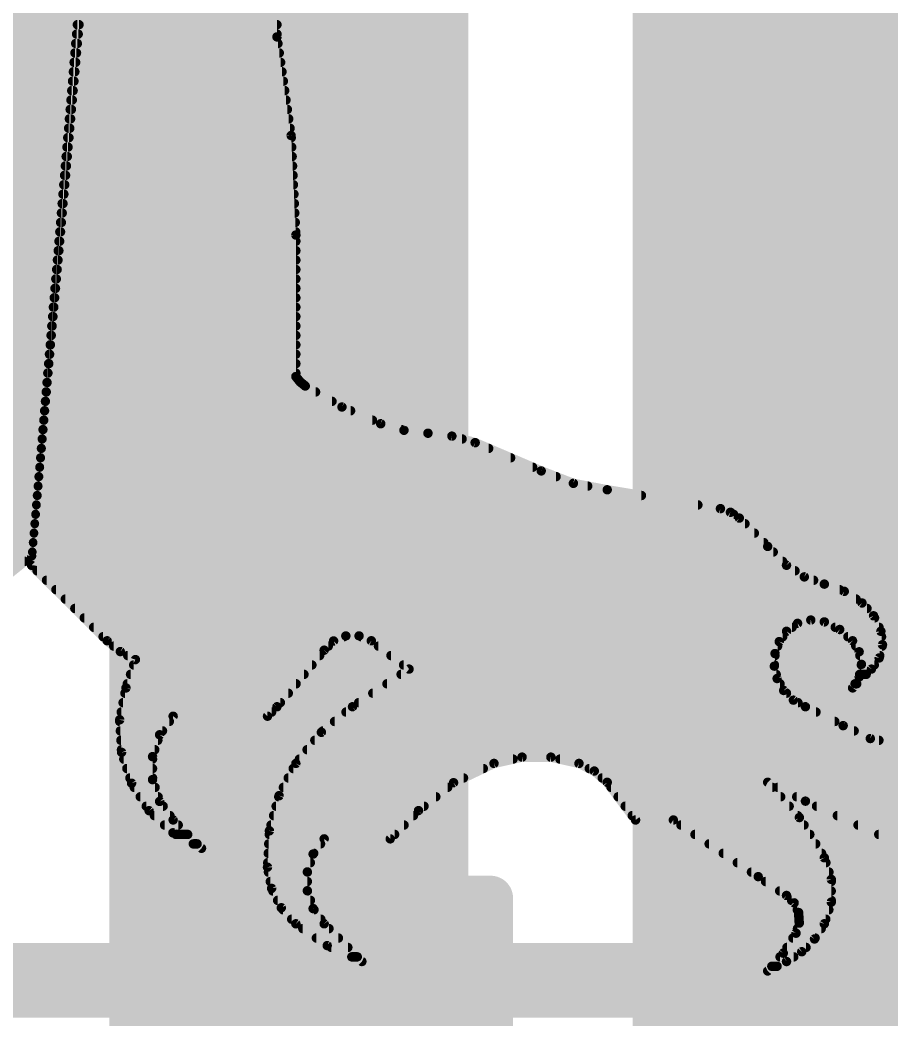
# Model space of a CAD drawing. Extents: x -0.6 to 18.1, y -1.8 to 18.1.
# Drawn here: x 10.211 to 11.691, y 5.014 to 6.712 of the extents above; entities that cross this region are included whole.
import ezdxf

# ---------------------------------------------------------------- set-up
doc = ezdxf.new("R2010")
doc.units = 0
for name, color, linetype in [('1', 12, 'CONTINUOUS'), ('22', 253, 'CONTINUOUS'), ('25', 253, 'CONTINUOUS'), ('28', 253, 'CONTINUOUS')]:
    doc.layers.add(name, color=color, linetype=linetype)

msp = doc.modelspace()

# ---------------------------------------------------------------- linework, layer by layer
at = {"layer": '1', "const_width": 0.6096}
for points in [[(10.668, 3.368), (10.668, 7.874)], [(11.557, 7.239), (11.557, 4.318)]]:
    msp.add_lwpolyline(points, dxfattribs=at)
at = {"layer": '22', "const_width": 0.016}
for points in [[(10.231, 5.8014), (10.4715, 8.4948)], [(10.4074, 7.8695), (10.231, 5.7854)], [(10.6479, 6.6832), (10.6479, 7.1321)], [(8.5306, 6.72), (10.313, 6.72)], [(10.3101, 6.72), (10.6479, 6.72)], [(8.5344, 6.704), (10.3116, 6.704)], [(10.3088, 6.704), (10.6479, 6.704)], [(8.5426, 6.688), (10.3102, 6.688)], [(10.3074, 6.688), (10.6479, 6.688)], [(10.672, 6.5157), (10.6479, 6.6832)], [(8.553, 6.672), (10.3087, 6.672)], [(10.306, 6.672), (10.6495, 6.672)], [(8.5734, 6.656), (10.3073, 6.656)], [(10.3047, 6.656), (10.6518, 6.656)], [(8.6091, 6.64), (10.3059, 6.64)], [(10.3033, 6.64), (10.6541, 6.64)], [(8.6513, 6.624), (10.3045, 6.624)], [(10.302, 6.624), (10.6564, 6.624)], [(8.7333, 6.608), (10.303, 6.608)], [(10.3006, 6.608), (10.6587, 6.608)], [(8.7667, 6.592), (10.3016, 6.592)], [(10.2993, 6.592), (10.661, 6.592)], [(8.7587, 6.576), (10.3002, 6.576)], [(10.2979, 6.576), (10.6633, 6.576)], [(8.7507, 6.56), (10.2987, 6.56)], [(10.2966, 6.56), (10.6656, 6.56)], [(8.7347, 6.528), (10.2959, 6.528)], [(8.7427, 6.544), (10.2973, 6.544)], [(10.2939, 6.528), (10.6702, 6.528)], [(10.2952, 6.544), (10.6679, 6.544)], [(8.7267, 6.512), (10.2945, 6.512)], [(10.2925, 6.512), (10.6721, 6.512)], [(10.68, 6.3466), (10.672, 6.5157)], [(8.7187, 6.496), (10.293, 6.496)], [(10.2911, 6.496), (10.6729, 6.496)], [(8.7107, 6.48), (10.2916, 6.48)], [(10.2898, 6.48), (10.6737, 6.48)], [(8.7027, 6.464), (10.2902, 6.464)], [(10.2884, 6.464), (10.6744, 6.464)], [(8.6947, 6.448), (10.2887, 6.448)], [(10.2871, 6.448), (10.6752, 6.448)], [(8.6867, 6.432), (10.2873, 6.432)], [(10.2857, 6.432), (10.6759, 6.432)], [(8.6787, 6.416), (10.2859, 6.416)], [(10.2844, 6.416), (10.6767, 6.416)], [(8.7185, 6.4), (10.2844, 6.4)], [(10.283, 6.4), (10.6775, 6.4)], [(8.7826, 6.384), (10.283, 6.384)], [(10.2817, 6.384), (10.6782, 6.384)], [(8.8467, 6.368), (10.2816, 6.368)], [(10.2803, 6.368), (10.679, 6.368)], [(8.8683, 6.352), (10.2802, 6.352)], [(10.279, 6.352), (10.6797, 6.352)], [(10.68, 6.1061), (10.68, 6.3466)], [(8.8683, 6.336), (10.2787, 6.336)], [(10.2776, 6.336), (10.68, 6.336)], [(8.8683, 6.32), (10.2773, 6.32)], [(10.2763, 6.32), (10.68, 6.32)], [(8.8683, 6.304), (10.2759, 6.304)], [(10.2749, 6.304), (10.68, 6.304)], [(8.8683, 6.288), (10.2744, 6.288)], [(10.2735, 6.288), (10.68, 6.288)], [(8.8683, 6.272), (10.273, 6.272)], [(10.2722, 6.272), (10.68, 6.272)], [(9.4606, 6.256), (10.2716, 6.256)], [(9.4615, 6.24), (10.2702, 6.24)], [(10.2695, 6.24), (10.68, 6.24)], [(10.2708, 6.256), (10.68, 6.256)], [(9.4615, 6.224), (10.2687, 6.224)], [(10.2681, 6.224), (10.68, 6.224)], [(9.4615, 6.208), (10.2673, 6.208)], [(10.2668, 6.208), (10.68, 6.208)], [(9.4615, 6.192), (10.2659, 6.192)], [(10.2654, 6.192), (10.68, 6.192)], [(9.4615, 6.176), (10.2644, 6.176)], [(10.2641, 6.176), (10.68, 6.176)], [(9.4622, 6.16), (10.263, 6.16)], [(10.2627, 6.16), (10.68, 6.16)], [(9.4634, 6.144), (10.2616, 6.144)], [(10.2614, 6.144), (10.68, 6.144)], [(9.4666, 6.128), (10.2602, 6.128)], [(10.26, 6.128), (10.68, 6.128)], [(9.4719, 6.112), (10.2587, 6.112)], [(10.2586, 6.112), (10.68, 6.112)], [(10.6871, 6.0972), (10.68, 6.1061)], [(9.4795, 6.096), (10.2573, 6.096)], [(10.2573, 6.096), (10.6886, 6.096)], [(10.696, 6.09), (10.6871, 6.0972)], [(10.7583, 6.0543), (10.696, 6.09)], [(9.4897, 6.08), (10.2559, 6.08)], [(10.2559, 6.08), (10.7135, 6.08)], [(9.5036, 6.064), (10.2544, 6.064)], [(10.2546, 6.064), (10.7414, 6.064)], [(10.8242, 6.0259), (10.7583, 6.0543)], [(9.5196, 6.048), (10.253, 6.048)], [(10.2532, 6.048), (10.773, 6.048)], [(9.5138, 6.032), (10.2516, 6.032)], [(10.2519, 6.032), (10.8101, 6.032)], [(10.8637, 6.0148), (10.8242, 6.0259)], [(9.4946, 6.016), (10.2502, 6.016)], [(10.2505, 6.016), (10.8594, 6.016)], [(10.9044, 6.0098), (10.8637, 6.0148)], [(10.9451, 6.0048), (10.9044, 6.0098)], [(10.9846, 5.9938), (10.9451, 6.0048)], [(9.4753, 6), (10.2487, 6)], [(10.2492, 6), (10.9624, 6)], [(11.0968, 5.9458), (10.9846, 5.9938)], [(9.4369, 5.968), (10.2459, 5.968)], [(9.4561, 5.984), (10.2473, 5.984)], [(10.2465, 5.968), (11.0449, 5.968)], [(10.2478, 5.984), (11.0075, 5.984)], [(9.4588, 5.952), (10.2444, 5.952)], [(10.2451, 5.952), (11.0823, 5.952)], [(9.5068, 5.936), (10.243, 5.936)], [(10.2438, 5.936), (11.1221, 5.936)], [(11.1514, 5.9246), (11.0968, 5.9458)], [(9.516, 5.92), (10.2416, 5.92)], [(10.2424, 5.92), (11.1758, 5.92)], [(11.209, 5.9137), (11.1514, 5.9246)], [(9.5, 5.904), (10.2402, 5.904)], [(10.241, 5.904), (11.2671, 5.904)], [(11.4014, 5.8816), (11.209, 5.9137)], [(9.484, 5.888), (10.2387, 5.888)], [(10.2397, 5.888), (11.363, 5.888)], [(9.5545, 5.872), (10.2373, 5.872)], [(10.2383, 5.872), (11.4236, 5.872)], [(11.4183, 5.8754), (11.4014, 5.8816)], [(11.4334, 5.8656), (11.4183, 5.8754)], [(9.6249, 5.856), (10.2359, 5.856)], [(10.237, 5.856), (11.443, 5.856)], [(11.4816, 5.8174), (11.4334, 5.8656)], [(9.6157, 5.84), (10.2344, 5.84)], [(10.2356, 5.84), (11.459, 5.84)], [(9.5784, 5.824), (10.233, 5.824)], [(10.2343, 5.824), (11.475, 5.824)], [(11.5136, 5.7854), (11.4816, 5.8174)], [(9.5411, 5.808), (10.2316, 5.808)], [(10.1509, 5.7373), (10.231, 5.8014)], [(10.2329, 5.808), (11.491, 5.808)], [(9.5728, 5.792), (10.2193, 5.792)], [(10.231, 5.7854), (10.3594, 5.6571)], [(10.2316, 5.792), (11.507, 5.792)], [(11.5439, 5.7657), (11.5136, 5.7854)], [(10.2404, 5.776), (11.528, 5.776)], [(11.5778, 5.7534), (11.5439, 5.7657)], [(10.2564, 5.76), (11.5596, 5.76)], [(11.6117, 5.741), (11.5778, 5.7534)], [(10.2724, 5.744), (11.6036, 5.744)], [(11.6419, 5.7213), (11.6117, 5.741)], [(10.2884, 5.728), (11.6317, 5.728)], [(11.6614, 5.6996), (11.6419, 5.7213)], [(10.3045, 5.712), (11.6503, 5.712)], [(11.6739, 5.6732), (11.6614, 5.6996)], [(10.3205, 5.696), (11.6631, 5.696)], [(10.3365, 5.68), (11.523, 5.68)], [(11.5136, 5.6732), (11.5324, 5.6867)], [(11.5324, 5.6867), (11.5549, 5.6923)], [(11.5549, 5.6923), (11.5778, 5.6892)], [(11.5778, 5.6892), (11.6039, 5.6763)], [(11.5964, 5.68), (11.6707, 5.68)], [(10.3525, 5.664), (10.7617, 5.664)], [(10.7441, 5.6568), (10.7649, 5.6653)], [(10.7649, 5.6653), (10.7874, 5.6654)], [(10.7874, 5.6654), (10.8082, 5.6571)], [(10.7909, 5.664), (11.5071, 5.664)], [(11.5012, 5.6557), (11.5136, 5.6732)], [(11.6039, 5.6763), (11.6258, 5.6571)], [(11.6179, 5.664), (11.675, 5.664)], [(11.6766, 5.6503), (11.6739, 5.6732)], [(10.3594, 5.6571), (10.3818, 5.6387)], [(10.3705, 5.648), (10.7351, 5.648)], [(10.7281, 5.6411), (10.7441, 5.6568)], [(10.8082, 5.6571), (10.8723, 5.609)], [(10.8203, 5.648), (11.4985, 5.648)], [(11.4941, 5.6354), (11.5012, 5.6557)], [(11.6258, 5.6571), (11.637, 5.6385)], [(11.6313, 5.648), (11.676, 5.648)], [(11.671, 5.628), (11.6766, 5.6503)], [(10.3818, 5.6387), (10.4074, 5.6251)], [(10.3944, 5.632), (10.7205, 5.632)], [(10.6479, 5.545), (10.7281, 5.6411)], [(10.8416, 5.632), (11.4939, 5.632)], [(11.4929, 5.6139), (11.4941, 5.6354)], [(11.637, 5.6385), (11.6409, 5.617)], [(11.6382, 5.632), (11.672, 5.632)], [(10.4074, 5.6251), (10.3914, 5.577)], [(10.4044, 5.616), (10.7072, 5.616)], [(10.863, 5.616), (11.493, 5.616)], [(11.4976, 5.593), (11.4929, 5.6139)], [(11.6409, 5.617), (11.637, 5.5957)], [(11.6407, 5.616), (11.6627, 5.616)], [(11.6579, 5.609), (11.671, 5.628)], [(10.3991, 5.6), (10.6938, 5.6)], [(10.8723, 5.609), (10.7762, 5.545)], [(10.8588, 5.6), (11.496, 5.6)], [(11.6258, 5.577), (11.6579, 5.609)], [(11.637, 5.5957), (11.6258, 5.577)], [(11.6378, 5.6), (11.6489, 5.6)], [(10.3937, 5.584), (10.6804, 5.584)], [(10.8348, 5.584), (11.5026, 5.584)], [(11.5088, 5.5726), (11.4976, 5.593)], [(11.63, 5.584), (11.6328, 5.584)], [(10.3914, 5.577), (10.3807, 5.5228)], [(10.3896, 5.568), (10.6671, 5.568)], [(10.8107, 5.568), (11.5135, 5.568)], [(11.5253, 5.5562), (11.5088, 5.5726)], [(10.3865, 5.552), (10.6537, 5.552)], [(10.6318, 5.5289), (10.6479, 5.545)], [(10.7762, 5.545), (10.7233, 5.5016)], [(10.7867, 5.552), (11.533, 5.552)], [(11.5457, 5.545), (11.5253, 5.5562)], [(11.6098, 5.5129), (11.5457, 5.545)], [(10.3833, 5.536), (10.6389, 5.536)], [(10.4485, 5.4974), (10.4715, 5.5289)], [(10.4715, 5.5289), (10.6318, 5.5289)], [(10.7652, 5.536), (11.5637, 5.536)], [(10.3807, 5.5228), (10.3839, 5.4676)], [(10.3808, 5.52), (10.465, 5.52)], [(10.7457, 5.52), (11.5956, 5.52)], [(11.6559, 5.491), (11.6098, 5.5129)], [(10.3818, 5.504), (10.4534, 5.504)], [(10.4365, 5.4603), (10.4485, 5.4974)], [(10.7233, 5.5016), (10.68, 5.4487)], [(10.7262, 5.504), (11.6285, 5.504)], [(10.3827, 5.488), (10.4455, 5.488)], [(10.7122, 5.488), (11.6706, 5.488)], [(11.706, 5.4808), (11.6559, 5.491)], [(10.3837, 5.472), (10.4403, 5.472)], [(10.3839, 5.4676), (10.4009, 5.415)], [(10.4365, 5.4212), (10.4365, 5.4603)], [(10.6991, 5.472), (11.7492, 5.472)], [(11.0166, 5.4487), (11.0643, 5.4594)], [(11.0643, 5.4594), (11.1133, 5.4594)], [(11.1133, 5.4594), (11.161, 5.4487)], [(10.3877, 5.456), (10.4365, 5.456)], [(10.68, 5.4487), (10.6514, 5.3938)], [(10.686, 5.456), (11.049, 5.456)], [(10.9479, 5.4159), (11.0166, 5.4487)], [(11.1286, 5.456), (11.8011, 5.456)], [(11.161, 5.4487), (11.1871, 5.4357)], [(10.3929, 5.44), (10.4365, 5.44)], [(10.6755, 5.44), (10.9984, 5.44)], [(11.1785, 5.44), (11.8349, 5.44)], [(11.1871, 5.4357), (11.209, 5.4166)], [(10.398, 5.424), (10.4365, 5.424)], [(10.4009, 5.415), (10.4306, 5.3684)], [(10.4054, 5.408), (10.4408, 5.408)], [(10.4485, 5.3841), (10.4365, 5.4212)], [(10.6588, 5.408), (10.9379, 5.408)], [(10.6671, 5.424), (10.9648, 5.424)], [(10.8884, 5.3686), (10.9479, 5.4159)], [(11.2005, 5.424), (11.8612, 5.424)], [(11.209, 5.4166), (11.2571, 5.3526)], [(11.2155, 5.408), (11.4893, 5.408)], [(11.5354, 5.3568), (11.4816, 5.4166)], [(11.4816, 5.4166), (11.5457, 5.3846)], [(11.4988, 5.408), (11.8812, 5.408)], [(10.4156, 5.392), (10.446, 5.392)], [(10.6514, 5.3938), (10.6351, 5.3342)], [(10.6509, 5.392), (10.9178, 5.392)], [(11.2275, 5.392), (11.5037, 5.392)], [(11.5309, 5.392), (11.8957, 5.392)], [(10.4258, 5.376), (10.4545, 5.376)], [(10.4715, 5.3526), (10.4485, 5.3841)], [(10.6465, 5.376), (10.8977, 5.376)], [(11.2395, 5.376), (11.5181, 5.376)], [(11.5457, 5.3846), (11.7221, 5.3045)], [(11.5646, 5.376), (11.9085, 5.376)], [(10.4306, 5.3684), (10.4711, 5.3308)], [(10.4397, 5.36), (10.4661, 5.36)], [(10.6422, 5.36), (10.8798, 5.36)], [(10.8403, 5.3205), (10.8884, 5.3686)], [(11.2515, 5.36), (11.5325, 5.36)], [(11.5778, 5.2884), (11.5354, 5.3568)], [(11.5999, 5.36), (11.7974, 5.36)], [(10.4569, 5.344), (10.4801, 5.344)], [(10.5197, 5.3045), (10.4715, 5.3526)], [(10.6378, 5.344), (10.8638, 5.344)], [(11.2571, 5.3526), (11.3213, 5.3526)], [(11.3213, 5.3526), (11.4655, 5.2563)], [(11.3342, 5.344), (11.5433, 5.344)], [(11.6351, 5.344), (11.7776, 5.344)], [(10.4711, 5.3308), (10.5197, 5.3045)], [(10.4762, 5.328), (10.4962, 5.328)], [(10.6351, 5.3342), (10.6318, 5.2724)], [(10.6348, 5.328), (10.8478, 5.328)], [(11.3581, 5.328), (11.5532, 5.328)], [(11.6703, 5.328), (11.7616, 5.328)], [(10.5058, 5.312), (10.5122, 5.312)], [(10.6339, 5.312), (10.7219, 5.312)], [(10.7093, 5.2947), (10.7281, 5.3205)], [(10.7281, 5.3205), (10.8403, 5.3205)], [(11.3821, 5.312), (11.5632, 5.312)], [(10.6331, 5.296), (10.7103, 5.296)], [(10.6995, 5.2643), (10.7093, 5.2947)], [(11.4061, 5.296), (11.5731, 5.296)], [(10.6318, 5.2724), (10.6388, 5.2363)], [(10.6322, 5.28), (10.7046, 5.28)], [(11.43, 5.28), (11.5805, 5.28)], [(11.5896, 5.2516), (11.5778, 5.2884)], [(10.6334, 5.264), (10.6995, 5.264)], [(10.6995, 5.2324), (10.6995, 5.2643)], [(11.454, 5.264), (11.5857, 5.264)], [(11.4655, 5.2563), (11.5136, 5.2243)], [(10.6365, 5.248), (10.6995, 5.248)], [(11.478, 5.248), (11.5896, 5.248)], [(11.5896, 5.213), (11.5896, 5.2516)], [(10.6388, 5.2363), (10.6553, 5.2034)], [(10.6409, 5.232), (10.6996, 5.232)], [(10.7093, 5.202), (10.6995, 5.2324)], [(11.502, 5.232), (11.5896, 5.232)], [(11.5136, 5.2243), (11.5265, 5.2117)], [(10.649, 5.216), (10.7048, 5.216)], [(11.5222, 5.216), (11.5896, 5.216)], [(11.5265, 5.2117), (11.5341, 5.1954)], [(11.5778, 5.1762), (11.5896, 5.213)], [(10.6553, 5.2034), (10.68, 5.1762)], [(10.6584, 5.2), (10.7108, 5.2)], [(10.7281, 5.1762), (10.7093, 5.202)], [(11.5319, 5.2), (11.5855, 5.2)], [(11.5341, 5.1954), (11.5352, 5.1774)], [(10.6729, 5.184), (10.7224, 5.184)], [(10.68, 5.1762), (10.7332, 5.1392)], [(10.7922, 5.1121), (10.7281, 5.1762)], [(11.5352, 5.1774), (11.5297, 5.1602)], [(11.5348, 5.184), (11.5803, 5.184)], [(11.5611, 5.1504), (11.5778, 5.1762)], [(10.6918, 5.168), (10.7363, 5.168)], [(11.5297, 5.1602), (11.5081, 5.1263)], [(11.5322, 5.168), (11.5725, 5.168)], [(10.7148, 5.152), (10.7523, 5.152)], [(10.7332, 5.1392), (10.7922, 5.1121)], [(10.7401, 5.136), (10.7683, 5.136)], [(11.5143, 5.136), (11.5467, 5.136)], [(11.5245, 5.152), (11.5622, 5.152)], [(11.5394, 5.1287), (11.5611, 5.1504)], [(10.775, 5.12), (10.7843, 5.12)], [(11.5081, 5.1263), (11.4816, 5.096)], [(11.5026, 5.12), (11.5259, 5.12)], [(11.5136, 5.1121), (11.5394, 5.1287)], [(11.4816, 5.096), (11.5136, 5.1121)], [(11.4886, 5.104), (11.4975, 5.104)]]:
    msp.add_lwpolyline(points, dxfattribs=at)
at = {"layer": '22', "const_width": 0.008}
for points in [[(10.3088, 6.708, 1), (10.3088, 6.7)], [(10.3116, 6.7, 1), (10.3116, 6.708)], [(10.6479, 6.7, 1), (10.6479, 6.708)], [(10.3074, 6.692, 1), (10.3074, 6.684)], [(10.3102, 6.684, 1), (10.3102, 6.692)], [(10.6519, 6.6838, 1), (10.6439, 6.6826)], [(10.6479, 6.684, 1), (10.6479, 6.692)], [(10.306, 6.676, 1), (10.306, 6.668)], [(10.3087, 6.668, 1), (10.3087, 6.676)], [(10.6439, 6.6832, 1), (10.6519, 6.6832)], [(10.6495, 6.668, 1), (10.6495, 6.676)], [(10.3047, 6.66, 1), (10.3047, 6.652)], [(10.3073, 6.652, 1), (10.3073, 6.66)], [(10.6518, 6.652, 1), (10.6518, 6.66)], [(10.3033, 6.644, 1), (10.3033, 6.636)], [(10.3059, 6.636, 1), (10.3059, 6.644)], [(10.6541, 6.636, 1), (10.6541, 6.644)], [(10.302, 6.628, 1), (10.302, 6.62)], [(10.3045, 6.62, 1), (10.3045, 6.628)], [(10.6564, 6.62, 1), (10.6564, 6.628)], [(10.3006, 6.612, 1), (10.3006, 6.604)], [(10.303, 6.604, 1), (10.303, 6.612)], [(10.6587, 6.604, 1), (10.6587, 6.612)], [(10.2993, 6.596, 1), (10.2993, 6.588)], [(10.3016, 6.588, 1), (10.3016, 6.596)], [(10.661, 6.588, 1), (10.661, 6.596)], [(10.2979, 6.58, 1), (10.2979, 6.572)], [(10.3002, 6.572, 1), (10.3002, 6.58)], [(10.6633, 6.572, 1), (10.6633, 6.58)], [(10.2966, 6.564, 1), (10.2966, 6.556)], [(10.2987, 6.556, 1), (10.2987, 6.564)], [(10.6656, 6.556, 1), (10.6656, 6.564)], [(10.2939, 6.532, 1), (10.2939, 6.524)], [(10.2952, 6.548, 1), (10.2952, 6.54)], [(10.2959, 6.524, 1), (10.2959, 6.532)], [(10.2973, 6.54, 1), (10.2973, 6.548)], [(10.6679, 6.54, 1), (10.6679, 6.548)], [(10.6702, 6.524, 1), (10.6702, 6.532)], [(10.2925, 6.516, 1), (10.2925, 6.508)], [(10.2945, 6.508, 1), (10.2945, 6.516)], [(10.6759, 6.5159, 1), (10.668, 6.5155)], [(10.668, 6.5151, 1), (10.6759, 6.5162)], [(10.6721, 6.508, 1), (10.6721, 6.516)], [(10.2911, 6.5, 1), (10.2911, 6.492)], [(10.293, 6.492, 1), (10.293, 6.5)], [(10.6729, 6.492, 1), (10.6729, 6.5)], [(10.2898, 6.484, 1), (10.2898, 6.476)], [(10.2916, 6.476, 1), (10.2916, 6.484)], [(10.6737, 6.476, 1), (10.6737, 6.484)], [(10.2884, 6.468, 1), (10.2884, 6.46)], [(10.2902, 6.46, 1), (10.2902, 6.468)], [(10.6744, 6.46, 1), (10.6744, 6.468)], [(10.2871, 6.452, 1), (10.2871, 6.444)], [(10.2887, 6.444, 1), (10.2887, 6.452)], [(10.6752, 6.444, 1), (10.6752, 6.452)], [(10.2857, 6.436, 1), (10.2857, 6.428)], [(10.2873, 6.428, 1), (10.2873, 6.436)], [(10.6759, 6.428, 1), (10.6759, 6.436)], [(10.2844, 6.42, 1), (10.2844, 6.412)], [(10.2859, 6.412, 1), (10.2859, 6.42)], [(10.6767, 6.412, 1), (10.6767, 6.42)], [(10.283, 6.404, 1), (10.283, 6.396)], [(10.2844, 6.396, 1), (10.2844, 6.404)], [(10.6775, 6.396, 1), (10.6775, 6.404)], [(10.2817, 6.388, 1), (10.2817, 6.38)], [(10.283, 6.38, 1), (10.283, 6.388)], [(10.6782, 6.38, 1), (10.6782, 6.388)], [(10.2803, 6.372, 1), (10.2803, 6.364)], [(10.2816, 6.364, 1), (10.2816, 6.372)], [(10.679, 6.364, 1), (10.679, 6.372)], [(10.279, 6.356, 1), (10.279, 6.348)], [(10.2802, 6.348, 1), (10.2802, 6.356)], [(10.684, 6.3466, 1), (10.676, 6.3466)], [(10.676, 6.3464, 1), (10.684, 6.3468)], [(10.6797, 6.348, 1), (10.6797, 6.356)], [(10.2776, 6.34, 1), (10.2776, 6.332)], [(10.2787, 6.332, 1), (10.2787, 6.34)], [(10.68, 6.332, 1), (10.68, 6.34)], [(10.2763, 6.324, 1), (10.2763, 6.316)], [(10.2773, 6.316, 1), (10.2773, 6.324)], [(10.68, 6.316, 1), (10.68, 6.324)], [(10.2749, 6.308, 1), (10.2749, 6.3)], [(10.2759, 6.3, 1), (10.2759, 6.308)], [(10.68, 6.3, 1), (10.68, 6.308)], [(10.2735, 6.292, 1), (10.2735, 6.284)], [(10.2744, 6.284, 1), (10.2744, 6.292)], [(10.68, 6.284, 1), (10.68, 6.292)], [(10.2722, 6.276, 1), (10.2722, 6.268)], [(10.273, 6.268, 1), (10.273, 6.276)], [(10.68, 6.268, 1), (10.68, 6.276)], [(10.2695, 6.244, 1), (10.2695, 6.236)], [(10.2708, 6.26, 1), (10.2708, 6.252)], [(10.2702, 6.236, 1), (10.2702, 6.244)], [(10.2716, 6.252, 1), (10.2716, 6.26)], [(10.68, 6.252, 1), (10.68, 6.26)], [(10.68, 6.236, 1), (10.68, 6.244)], [(10.2681, 6.228, 1), (10.2681, 6.22)], [(10.2687, 6.22, 1), (10.2687, 6.228)], [(10.68, 6.22, 1), (10.68, 6.228)], [(10.2668, 6.212, 1), (10.2668, 6.204)], [(10.2673, 6.204, 1), (10.2673, 6.212)], [(10.68, 6.204, 1), (10.68, 6.212)], [(10.2654, 6.196, 1), (10.2654, 6.188)], [(10.2659, 6.188, 1), (10.2659, 6.196)], [(10.68, 6.188, 1), (10.68, 6.196)], [(10.2641, 6.18, 1), (10.2641, 6.172)], [(10.2644, 6.172, 1), (10.2644, 6.18)], [(10.68, 6.172, 1), (10.68, 6.18)], [(10.2627, 6.164, 1), (10.2627, 6.156)], [(10.263, 6.156, 1), (10.263, 6.164)], [(10.68, 6.156, 1), (10.68, 6.164)], [(10.2614, 6.148, 1), (10.2614, 6.14)], [(10.2616, 6.14, 1), (10.2616, 6.148)], [(10.68, 6.14, 1), (10.68, 6.148)], [(10.26, 6.132, 1), (10.26, 6.124)], [(10.2602, 6.124, 1), (10.2602, 6.132)], [(10.68, 6.124, 1), (10.68, 6.132)], [(10.2586, 6.116, 1), (10.2586, 6.108)], [(10.2587, 6.108, 1), (10.2587, 6.116)], [(10.6831, 6.1086, 1), (10.6769, 6.1036)], [(10.68, 6.108, 1), (10.68, 6.116)], [(10.2573, 6.1, 1), (10.2573, 6.092)], [(10.2573, 6.092, 1), (10.2573, 6.1)], [(10.676, 6.1061, 1), (10.684, 6.1061)], [(10.6897, 6.1003, 1), (10.6846, 6.0941)], [(10.684, 6.0947, 1), (10.6903, 6.0997)], [(10.6886, 6.092, 1), (10.6886, 6.1)], [(10.698, 6.0935, 1), (10.694, 6.0865)], [(10.6935, 6.0869, 1), (10.6985, 6.0931)], [(10.2559, 6.084, 1), (10.2559, 6.076)], [(10.2559, 6.076, 1), (10.2559, 6.084)], [(10.7135, 6.076, 1), (10.7135, 6.084)], [(10.2546, 6.068, 1), (10.2546, 6.06)], [(10.2544, 6.06, 1), (10.2544, 6.068)], [(10.7414, 6.06, 1), (10.7414, 6.068)], [(10.7599, 6.058, 1), (10.7567, 6.0507)], [(10.7563, 6.0509, 1), (10.7603, 6.0578)], [(10.2532, 6.052, 1), (10.2532, 6.044)], [(10.253, 6.044, 1), (10.253, 6.052)], [(10.773, 6.044, 1), (10.773, 6.052)], [(10.2519, 6.036, 1), (10.2519, 6.028)], [(10.2516, 6.028, 1), (10.2516, 6.036)], [(10.8101, 6.028, 1), (10.8101, 6.036)], [(10.8253, 6.0298, 1), (10.8231, 6.022)], [(10.8226, 6.0222, 1), (10.8258, 6.0296)], [(10.2505, 6.02, 1), (10.2505, 6.012)], [(10.2502, 6.012, 1), (10.2502, 6.02)], [(10.8594, 6.012, 1), (10.8594, 6.02)], [(10.8642, 6.0188, 1), (10.8632, 6.0108)], [(10.8626, 6.0109, 1), (10.8648, 6.0186)], [(10.9049, 6.0138, 1), (10.9039, 6.0058)], [(10.9039, 6.0058, 1), (10.9049, 6.0138)], [(10.9462, 6.0087, 1), (10.944, 6.001)], [(10.9446, 6.0009, 1), (10.9456, 6.0088)], [(10.2492, 6.004, 1), (10.2492, 5.996)], [(10.2487, 5.996, 1), (10.2487, 6.004)], [(10.9624, 5.996, 1), (10.9624, 6.004)], [(10.9862, 5.9975, 1), (10.983, 5.9901)], [(10.9835, 5.9899, 1), (10.9857, 5.9977)], [(10.2465, 5.972, 1), (10.2465, 5.964)], [(10.2478, 5.988, 1), (10.2478, 5.98)], [(10.2459, 5.964, 1), (10.2459, 5.972)], [(10.2473, 5.98, 1), (10.2473, 5.988)], [(11.0075, 5.98, 1), (11.0075, 5.988)], [(11.0449, 5.964, 1), (11.0449, 5.972)], [(10.2451, 5.956, 1), (10.2451, 5.948)], [(10.2444, 5.948, 1), (10.2444, 5.956)], [(11.0823, 5.948, 1), (11.0823, 5.956)], [(10.2438, 5.94, 1), (10.2438, 5.932)], [(10.243, 5.932, 1), (10.243, 5.94)], [(11.0982, 5.9495, 1), (11.0954, 5.9421)], [(11.0952, 5.9421, 1), (11.0984, 5.9495)], [(11.1221, 5.932, 1), (11.1221, 5.94)], [(10.2424, 5.924, 1), (10.2424, 5.916)], [(10.2416, 5.916, 1), (10.2416, 5.924)], [(11.1522, 5.9286, 1), (11.1507, 5.9207)], [(11.15, 5.9209, 1), (11.1529, 5.9284)], [(11.1758, 5.916, 1), (11.1758, 5.924)], [(10.241, 5.908, 1), (10.241, 5.9)], [(10.2402, 5.9, 1), (10.2402, 5.908)], [(11.2097, 5.9176, 1), (11.2083, 5.9098)], [(11.2083, 5.9098, 1), (11.2097, 5.9176)], [(11.2671, 5.9, 1), (11.2671, 5.908)], [(10.2397, 5.892, 1), (10.2397, 5.884)], [(10.2387, 5.884, 1), (10.2387, 5.892)], [(11.363, 5.884, 1), (11.363, 5.892)], [(10.2383, 5.876, 1), (10.2383, 5.868)], [(10.2373, 5.868, 1), (10.2373, 5.876)], [(11.4028, 5.8854, 1), (11.4, 5.8778)], [(11.4007, 5.8777, 1), (11.4021, 5.8855)], [(11.4205, 5.8788, 1), (11.4161, 5.8721)], [(11.417, 5.8717, 1), (11.4197, 5.8792)], [(11.4236, 5.868, 1), (11.4236, 5.876)], [(10.237, 5.86, 1), (10.237, 5.852)], [(10.2359, 5.852, 1), (10.2359, 5.86)], [(11.4362, 5.8684, 1), (11.4306, 5.8628)], [(11.4312, 5.8623, 1), (11.4356, 5.8689)], [(11.443, 5.852, 1), (11.443, 5.86)], [(10.2356, 5.844, 1), (10.2356, 5.836)], [(10.2344, 5.836, 1), (10.2344, 5.844)], [(11.459, 5.836, 1), (11.459, 5.844)], [(10.2343, 5.828, 1), (10.2343, 5.82)], [(10.233, 5.82, 1), (10.233, 5.828)], [(11.475, 5.82, 1), (11.475, 5.828)], [(11.4844, 5.8202, 1), (11.4788, 5.8146)], [(11.4788, 5.8146, 1), (11.4844, 5.8202)], [(10.2335, 5.7983, 1), (10.2285, 5.8045)], [(10.2329, 5.812, 1), (10.2329, 5.804)], [(10.2316, 5.804, 1), (10.2316, 5.812)], [(11.491, 5.804, 1), (11.491, 5.812)], [(10.2193, 5.788, 1), (10.2193, 5.796)], [(10.227, 5.8018, 1), (10.235, 5.801)], [(10.2338, 5.7882, 1), (10.2282, 5.7826)], [(10.227, 5.7857, 1), (10.235, 5.7851)], [(10.2316, 5.796, 1), (10.2316, 5.788)], [(11.507, 5.788, 1), (11.507, 5.796)], [(11.5158, 5.7888, 1), (11.5114, 5.782)], [(11.5108, 5.7826, 1), (11.5164, 5.7882)], [(10.2404, 5.78, 1), (10.2404, 5.772)], [(11.528, 5.772, 1), (11.528, 5.78)], [(11.5452, 5.7695, 1), (11.5425, 5.7619)], [(11.5417, 5.7623, 1), (11.546, 5.769)], [(10.2564, 5.764, 1), (10.2564, 5.756)], [(11.5596, 5.756, 1), (11.5596, 5.764)], [(11.5792, 5.7572, 1), (11.5764, 5.7496)], [(11.5764, 5.7496, 1), (11.5792, 5.7572)], [(10.2724, 5.748, 1), (10.2724, 5.74)], [(11.6036, 5.74, 1), (11.6036, 5.748)], [(11.6139, 5.7444, 1), (11.6095, 5.7377)], [(11.6103, 5.7373, 1), (11.6131, 5.7448)], [(10.2884, 5.732, 1), (10.2884, 5.724)], [(11.6317, 5.724, 1), (11.6317, 5.732)], [(11.6449, 5.724, 1), (11.6389, 5.7186)], [(11.6397, 5.718, 1), (11.6441, 5.7246)], [(10.3045, 5.716, 1), (10.3045, 5.708)], [(11.6503, 5.708, 1), (11.6503, 5.716)], [(11.665, 5.7013, 1), (11.6578, 5.6979)], [(11.6584, 5.6969, 1), (11.6644, 5.7023)], [(10.3205, 5.7, 1), (10.3205, 5.692)], [(10.3365, 5.684, 1), (10.3365, 5.676)], [(11.523, 5.676, 1), (11.523, 5.684)], [(11.5314, 5.6906, 1), (11.5334, 5.6829)], [(11.5347, 5.6835, 1), (11.5301, 5.69)], [(11.5554, 5.6963, 1), (11.5543, 5.6884)], [(11.5558, 5.6885, 1), (11.5539, 5.6962)], [(11.5796, 5.6928, 1), (11.576, 5.6856)], [(11.5773, 5.6852, 1), (11.5783, 5.6932)], [(11.5964, 5.684, 1), (11.5964, 5.676)], [(11.6631, 5.692, 1), (11.6631, 5.7)], [(11.6707, 5.676, 1), (11.6707, 5.684)], [(10.3525, 5.668, 1), (10.3525, 5.66)], [(10.7649, 5.6693, 1), (10.7649, 5.6613)], [(10.7617, 5.66, 1), (10.7617, 5.668)], [(10.7664, 5.6616, 1), (10.7634, 5.669)], [(10.7888, 5.6691, 1), (10.7859, 5.6617)], [(10.7909, 5.668, 1), (10.7909, 5.66)], [(10.7874, 5.6614, 1), (10.7873, 5.6694)], [(11.5071, 5.66, 1), (11.5071, 5.668)], [(11.5113, 5.6764, 1), (11.5159, 5.67)], [(11.5169, 5.6709, 1), (11.5103, 5.6755)], [(11.6066, 5.6793, 1), (11.6013, 5.6733)], [(11.6021, 5.6727, 1), (11.6057, 5.6799)], [(11.6179, 5.668, 1), (11.6179, 5.66)], [(11.6779, 5.6737, 1), (11.6699, 5.6727)], [(11.6703, 5.6715, 1), (11.6775, 5.6749)], [(11.675, 5.66, 1), (11.675, 5.668)], [(10.3619, 5.6602, 1), (10.3569, 5.654)], [(10.3566, 5.6543, 1), (10.3622, 5.6599)], [(10.3705, 5.652, 1), (10.3705, 5.644)], [(10.7351, 5.644, 1), (10.7351, 5.652)], [(10.7426, 5.6605, 1), (10.7457, 5.6531)], [(10.7469, 5.6539, 1), (10.7413, 5.6597)], [(10.8106, 5.6603, 1), (10.8058, 5.6539)], [(10.8067, 5.6534, 1), (10.8097, 5.6608)], [(10.8203, 5.652, 1), (10.8203, 5.644)], [(11.4979, 5.658, 1), (11.5044, 5.6534)], [(11.505, 5.6544, 1), (11.4974, 5.657)], [(11.4985, 5.644, 1), (11.4985, 5.652)], [(11.6292, 5.6592, 1), (11.6224, 5.655)], [(11.6232, 5.6541, 1), (11.6284, 5.6601)], [(11.6313, 5.652, 1), (11.6313, 5.644)], [(11.6726, 5.6498, 1), (11.6806, 5.6508)], [(11.6805, 5.6493, 1), (11.6727, 5.6513)], [(11.676, 5.644, 1), (11.676, 5.652)], [(10.3837, 5.6422, 1), (10.3799, 5.6352)], [(10.3793, 5.6356, 1), (10.3843, 5.6418)], [(10.3944, 5.636, 1), (10.3944, 5.628)], [(10.7205, 5.628, 1), (10.7205, 5.636)], [(10.7253, 5.644, 1), (10.7309, 5.6382)], [(10.7312, 5.6385, 1), (10.725, 5.6437)], [(10.8416, 5.636, 1), (10.8416, 5.628)], [(11.4981, 5.6352, 1), (11.4901, 5.6356)], [(11.4903, 5.6367, 1), (11.4979, 5.6341)], [(11.4939, 5.628, 1), (11.4939, 5.636)], [(11.6409, 5.6392, 1), (11.6331, 5.6377)], [(11.6336, 5.6364, 1), (11.6404, 5.6405)], [(11.6382, 5.636, 1), (11.6382, 5.628)], [(11.672, 5.628, 1), (11.672, 5.636)], [(10.4044, 5.62, 1), (10.4044, 5.612)], [(10.4112, 5.6238, 1), (10.4036, 5.6264)], [(10.4055, 5.6216, 1), (10.4093, 5.6286)], [(10.7072, 5.612, 1), (10.7072, 5.62)], [(10.863, 5.62, 1), (10.863, 5.612)], [(11.4968, 5.6148, 1), (11.489, 5.6131)], [(11.493, 5.612, 1), (11.493, 5.62)], [(11.6407, 5.62, 1), (11.6407, 5.612)], [(11.6448, 5.6163, 1), (11.637, 5.6178)], [(11.637, 5.6163, 1), (11.6448, 5.6178)], [(11.6627, 5.612, 1), (11.6627, 5.62)], [(11.6671, 5.6289, 1), (11.6749, 5.627)], [(11.6743, 5.6257, 1), (11.6677, 5.6302)], [(10.3991, 5.604, 1), (10.3991, 5.596)], [(10.6938, 5.596, 1), (10.6938, 5.604)], [(10.8588, 5.604, 1), (10.8588, 5.596)], [(10.8699, 5.6058, 1), (10.8747, 5.6122)], [(10.8745, 5.6057, 1), (10.8701, 5.6123)], [(11.4889, 5.6142, 1), (11.4968, 5.6137)], [(11.496, 5.596, 1), (11.496, 5.604)], [(11.6404, 5.5936, 1), (11.6336, 5.5977)], [(11.6378, 5.604, 1), (11.6378, 5.596)], [(11.6489, 5.596, 1), (11.6489, 5.604)], [(11.6546, 5.6113, 1), (11.6612, 5.6067)], [(11.6607, 5.6062, 1), (11.6551, 5.6118)], [(10.3937, 5.588, 1), (10.3937, 5.58)], [(10.6804, 5.58, 1), (10.6804, 5.588)], [(10.8348, 5.588, 1), (10.8348, 5.58)], [(11.5011, 5.5949, 1), (11.4941, 5.5911)], [(11.4937, 5.5921, 1), (11.5015, 5.5939)], [(11.5026, 5.58, 1), (11.5026, 5.588)], [(11.63, 5.588, 1), (11.63, 5.58)], [(11.6328, 5.58, 1), (11.6328, 5.588)], [(11.6331, 5.5964, 1), (11.6409, 5.5949)], [(10.3896, 5.572, 1), (10.3896, 5.564)], [(10.3876, 5.5783, 1), (10.3952, 5.5757)], [(10.3953, 5.5762, 1), (10.3875, 5.5778)], [(10.6671, 5.564, 1), (10.6671, 5.572)], [(10.8107, 5.572, 1), (10.8107, 5.564)], [(11.5117, 5.5755, 1), (11.506, 5.5698)], [(11.5053, 5.5707, 1), (11.5123, 5.5746)], [(11.5135, 5.564, 1), (11.5135, 5.572)], [(11.623, 5.5798, 1), (11.6286, 5.5742)], [(11.6224, 5.5791, 1), (11.6292, 5.5749)], [(10.3865, 5.556, 1), (10.3865, 5.548)], [(10.6448, 5.5476, 1), (10.651, 5.5424)], [(10.6507, 5.5422, 1), (10.6451, 5.5478)], [(10.6537, 5.548, 1), (10.6537, 5.556)], [(10.774, 5.5483, 1), (10.7784, 5.5417)], [(10.7787, 5.5419, 1), (10.7737, 5.5481)], [(10.7867, 5.556, 1), (10.7867, 5.548)], [(11.5272, 5.5597, 1), (11.5234, 5.5527)], [(11.5225, 5.5534, 1), (11.5281, 5.559)], [(11.533, 5.548, 1), (11.533, 5.556)], [(11.5475, 5.5486, 1), (11.5439, 5.5414)], [(11.5438, 5.5415, 1), (11.5476, 5.5485)], [(10.3833, 5.54, 1), (10.3833, 5.532)], [(10.4715, 5.5329, 1), (10.4715, 5.5249)], [(10.4747, 5.5265, 1), (10.4683, 5.5313)], [(10.629, 5.5317, 1), (10.6346, 5.5261)], [(10.6318, 5.5249, 1), (10.6318, 5.5329)], [(10.6389, 5.532, 1), (10.6389, 5.54)], [(10.7652, 5.54, 1), (10.7652, 5.532)], [(11.5637, 5.532, 1), (11.5637, 5.54)], [(10.3767, 5.5236, 1), (10.3846, 5.522)], [(10.3847, 5.523, 1), (10.3767, 5.5226)], [(10.3808, 5.524, 1), (10.3808, 5.516)], [(10.465, 5.516, 1), (10.465, 5.524)], [(10.7457, 5.524, 1), (10.7457, 5.516)], [(11.5956, 5.516, 1), (11.5956, 5.524)], [(11.6115, 5.5165, 1), (11.6081, 5.5093)], [(11.608, 5.5093, 1), (11.6116, 5.5165)], [(10.3818, 5.508, 1), (10.3818, 5.5)], [(10.4453, 5.4997, 1), (10.4518, 5.495)], [(10.4524, 5.4961, 1), (10.4447, 5.4986)], [(10.4534, 5.5, 1), (10.4534, 5.508)], [(10.7208, 5.5047, 1), (10.7259, 5.4985)], [(10.7264, 5.4991, 1), (10.7202, 5.5042)], [(10.7262, 5.508, 1), (10.7262, 5.5)], [(11.6285, 5.5, 1), (11.6285, 5.508)], [(10.3827, 5.492, 1), (10.3827, 5.484)], [(10.4455, 5.484, 1), (10.4455, 5.492)], [(10.7122, 5.492, 1), (10.7122, 5.484)], [(11.6567, 5.4949, 1), (11.6551, 5.4871)], [(11.6542, 5.4874, 1), (11.6577, 5.4946)], [(11.6706, 5.484, 1), (11.6706, 5.492)], [(10.3837, 5.476, 1), (10.3837, 5.468)], [(10.3877, 5.4688, 1), (10.3801, 5.4664)], [(10.3799, 5.4674, 1), (10.3879, 5.4679)], [(10.4405, 5.4603, 1), (10.4325, 5.4603)], [(10.4403, 5.468, 1), (10.4403, 5.476)], [(10.6991, 5.476, 1), (10.6991, 5.468)], [(11.0643, 5.4634, 1), (11.0643, 5.4554)], [(11.0652, 5.4555, 1), (11.0635, 5.4633)], [(11.1141, 5.4633, 1), (11.1124, 5.4555)], [(11.1133, 5.4554, 1), (11.1133, 5.4634)], [(10.3877, 5.46, 1), (10.3877, 5.452)], [(10.4327, 5.4615, 1), (10.4403, 5.459)], [(10.4365, 5.452, 1), (10.4365, 5.46)], [(10.6769, 5.4512, 1), (10.6831, 5.4462)], [(10.6835, 5.4469, 1), (10.6765, 5.4505)], [(10.686, 5.46, 1), (10.686, 5.452)], [(11.0157, 5.4526, 1), (11.0175, 5.4448)], [(11.0183, 5.4451, 1), (11.0149, 5.4523)], [(11.049, 5.452, 1), (11.049, 5.46)], [(11.1286, 5.46, 1), (11.1286, 5.452)], [(11.1628, 5.4523, 1), (11.1592, 5.4451)], [(11.1601, 5.4448, 1), (11.1619, 5.4526)], [(10.3929, 5.444, 1), (10.3929, 5.436)], [(10.4365, 5.436, 1), (10.4365, 5.444)], [(10.6755, 5.444, 1), (10.6755, 5.436)], [(10.9984, 5.436, 1), (10.9984, 5.444)], [(11.1785, 5.444, 1), (11.1785, 5.436)], [(11.1897, 5.4388, 1), (11.1844, 5.4327)], [(11.1853, 5.4322, 1), (11.1888, 5.4393)], [(10.398, 5.428, 1), (10.398, 5.42)], [(10.4043, 5.4172, 1), (10.3976, 5.4129)], [(10.3971, 5.4138, 1), (10.4047, 5.4163)], [(10.4054, 5.412, 1), (10.4054, 5.404)], [(10.4403, 5.4225, 1), (10.4327, 5.42)], [(10.4325, 5.4212, 1), (10.4405, 5.4212)], [(10.4365, 5.42, 1), (10.4365, 5.428)], [(10.4408, 5.404, 1), (10.4408, 5.412)], [(10.6588, 5.412, 1), (10.6588, 5.404)], [(10.6671, 5.428, 1), (10.6671, 5.42)], [(10.9379, 5.404, 1), (10.9379, 5.412)], [(10.9462, 5.4196, 1), (10.9497, 5.4123)], [(10.9504, 5.4128, 1), (10.9455, 5.4191)], [(10.9648, 5.42, 1), (10.9648, 5.428)], [(11.2005, 5.428, 1), (11.2005, 5.42)], [(11.2122, 5.419, 1), (11.2058, 5.4142)], [(11.2064, 5.4136, 1), (11.2116, 5.4196)], [(11.2155, 5.412, 1), (11.2155, 5.404)], [(11.4846, 5.4193, 1), (11.4786, 5.4139)], [(11.4834, 5.4202, 1), (11.4798, 5.413)], [(11.4893, 5.404, 1), (11.4893, 5.412)], [(11.4988, 5.412, 1), (11.4988, 5.404)], [(10.4156, 5.396, 1), (10.4156, 5.388)], [(10.446, 5.388, 1), (10.446, 5.396)], [(10.6509, 5.396, 1), (10.6509, 5.388)], [(10.6479, 5.3957, 1), (10.655, 5.392)], [(10.6553, 5.3928, 1), (10.6475, 5.3949)], [(10.9178, 5.388, 1), (10.9178, 5.396)], [(11.2275, 5.396, 1), (11.2275, 5.388)], [(11.5037, 5.388, 1), (11.5037, 5.396)], [(11.5309, 5.396, 1), (11.5309, 5.388)], [(10.4258, 5.38, 1), (10.4258, 5.372)], [(10.4518, 5.3865, 1), (10.4453, 5.3818)], [(10.4447, 5.3829, 1), (10.4524, 5.3854)], [(10.4545, 5.372, 1), (10.4545, 5.38)], [(10.6465, 5.38, 1), (10.6465, 5.372)], [(10.8977, 5.372, 1), (10.8977, 5.38)], [(11.2395, 5.38, 1), (11.2395, 5.372)], [(11.5181, 5.372, 1), (11.5181, 5.38)], [(11.5474, 5.3882, 1), (11.544, 5.381)], [(11.5439, 5.381, 1), (11.5475, 5.3882)], [(11.5646, 5.38, 1), (11.5646, 5.372)], [(10.4334, 5.3713, 1), (10.4279, 5.3655)], [(10.4273, 5.3663, 1), (10.434, 5.3706)], [(10.4397, 5.364, 1), (10.4397, 5.356)], [(10.4661, 5.356, 1), (10.4661, 5.364)], [(10.6422, 5.364, 1), (10.6422, 5.356)], [(10.8798, 5.356, 1), (10.8798, 5.364)], [(10.8859, 5.3717, 1), (10.8909, 5.3655)], [(10.8912, 5.3658, 1), (10.8856, 5.3714)], [(11.2515, 5.364, 1), (11.2515, 5.356)], [(11.5388, 5.3589, 1), (11.532, 5.3547)], [(11.5325, 5.356, 1), (11.5325, 5.364)], [(11.5999, 5.364, 1), (11.5999, 5.356)], [(10.4569, 5.348, 1), (10.4569, 5.34)], [(10.4743, 5.3554, 1), (10.4687, 5.3498)], [(10.4683, 5.3502, 1), (10.4747, 5.355)], [(10.4801, 5.34, 1), (10.4801, 5.348)], [(10.6378, 5.348, 1), (10.6378, 5.34)], [(10.8638, 5.34, 1), (10.8638, 5.348)], [(11.2571, 5.3566, 1), (11.2571, 5.3486)], [(11.2539, 5.3502, 1), (11.2603, 5.355)], [(11.3235, 5.3559, 1), (11.3191, 5.3493)], [(11.3213, 5.3486, 1), (11.3213, 5.3566)], [(11.3342, 5.348, 1), (11.3342, 5.34)], [(11.5324, 5.3541, 1), (11.5384, 5.3594)], [(11.5433, 5.34, 1), (11.5433, 5.348)], [(11.6351, 5.348, 1), (11.6351, 5.34)], [(10.473, 5.3343, 1), (10.4692, 5.3273)], [(10.4684, 5.3278, 1), (10.4738, 5.3337)], [(10.4762, 5.332, 1), (10.4762, 5.324)], [(10.4962, 5.324, 1), (10.4962, 5.332)], [(10.6348, 5.332, 1), (10.6348, 5.324)], [(10.6391, 5.334, 1), (10.6311, 5.3344)], [(10.6312, 5.3352, 1), (10.6389, 5.3331)], [(10.8478, 5.324, 1), (10.8478, 5.332)], [(11.3581, 5.332, 1), (11.3581, 5.324)], [(11.5532, 5.324, 1), (11.5532, 5.332)], [(11.6703, 5.332, 1), (11.6703, 5.324)], [(10.5058, 5.316, 1), (10.5058, 5.308)], [(10.5122, 5.308, 1), (10.5122, 5.316)], [(10.6339, 5.316, 1), (10.6339, 5.308)], [(10.7219, 5.308, 1), (10.7219, 5.316)], [(10.7281, 5.3245, 1), (10.7281, 5.3165)], [(10.7313, 5.3181, 1), (10.7249, 5.3229)], [(10.8375, 5.3233, 1), (10.8431, 5.3177)], [(10.8403, 5.3165, 1), (10.8403, 5.3245)], [(11.3821, 5.316, 1), (11.3821, 5.308)], [(11.5632, 5.308, 1), (11.5632, 5.316)], [(10.5169, 5.3017, 1), (10.5225, 5.3073)], [(10.5178, 5.301, 1), (10.5216, 5.308)], [(10.6331, 5.3, 1), (10.6331, 5.292)], [(10.7061, 5.297, 1), (10.7126, 5.2923)], [(10.7131, 5.2934, 1), (10.7055, 5.2959)], [(10.7103, 5.292, 1), (10.7103, 5.3)], [(11.4061, 5.3, 1), (11.4061, 5.292)], [(11.5731, 5.292, 1), (11.5731, 5.3)], [(10.6357, 5.2732, 1), (10.6279, 5.2716)], [(10.6322, 5.284, 1), (10.6322, 5.276)], [(10.7046, 5.276, 1), (10.7046, 5.284)], [(11.43, 5.284, 1), (11.43, 5.276)], [(11.5816, 5.2896, 1), (11.574, 5.2872)], [(11.5744, 5.2863, 1), (11.5812, 5.2905)], [(11.5805, 5.276, 1), (11.5805, 5.284)], [(10.6278, 5.2726, 1), (10.6358, 5.2722)], [(10.6334, 5.268, 1), (10.6334, 5.26)], [(10.7035, 5.2643, 1), (10.6955, 5.2643)], [(10.6957, 5.2655, 1), (10.7033, 5.2631)], [(10.6995, 5.26, 1), (10.6995, 5.268)], [(11.454, 5.268, 1), (11.454, 5.26)], [(11.4677, 5.2596, 1), (11.4633, 5.253)], [(11.4633, 5.253, 1), (11.4677, 5.2596)], [(11.5857, 5.26, 1), (11.5857, 5.268)], [(10.6365, 5.252, 1), (10.6365, 5.244)], [(10.6995, 5.244, 1), (10.6995, 5.252)], [(11.478, 5.252, 1), (11.478, 5.244)], [(11.5936, 5.2516, 1), (11.5856, 5.2516)], [(11.5858, 5.2504, 1), (11.5935, 5.2528)], [(11.5896, 5.244, 1), (11.5896, 5.252)], [(10.6424, 5.2381, 1), (10.6352, 5.2345)], [(10.6349, 5.2355, 1), (10.6427, 5.2371)], [(10.6409, 5.236, 1), (10.6409, 5.228)], [(10.7033, 5.2336, 1), (10.6957, 5.2312)], [(10.6955, 5.2324, 1), (10.7035, 5.2324)], [(10.6996, 5.228, 1), (10.6996, 5.236)], [(11.502, 5.236, 1), (11.502, 5.228)], [(11.5164, 5.2272, 1), (11.5108, 5.2214)], [(11.5114, 5.221, 1), (11.5158, 5.2276)], [(11.5896, 5.228, 1), (11.5896, 5.236)], [(10.649, 5.22, 1), (10.649, 5.212)], [(10.7048, 5.212, 1), (10.7048, 5.22)], [(11.5222, 5.22, 1), (11.5222, 5.212)], [(11.5302, 5.2134, 1), (11.5229, 5.2101)], [(11.5238, 5.2089, 1), (11.5293, 5.2146)], [(11.5856, 5.213, 1), (11.5936, 5.213)], [(11.5935, 5.2118, 1), (11.5858, 5.2142)], [(11.5896, 5.212, 1), (11.5896, 5.22)], [(10.6582, 5.2061, 1), (10.6523, 5.2007)], [(10.6517, 5.2016, 1), (10.6588, 5.2052)], [(10.6584, 5.204, 1), (10.6584, 5.196)], [(10.7126, 5.2044, 1), (10.7061, 5.1997)], [(10.7055, 5.2008, 1), (10.7131, 5.2033)], [(10.7108, 5.196, 1), (10.7108, 5.204)], [(11.5319, 5.204, 1), (11.5319, 5.196)], [(11.5381, 5.1956, 1), (11.5301, 5.1951)], [(11.5304, 5.1937, 1), (11.5377, 5.197)], [(11.5855, 5.196, 1), (11.5855, 5.204)], [(10.6729, 5.188, 1), (10.6729, 5.18)], [(10.6823, 5.1795, 1), (10.6777, 5.1729)], [(10.677, 5.1735, 1), (10.683, 5.1789)], [(10.7224, 5.18, 1), (10.7224, 5.188)], [(10.7309, 5.179, 1), (10.7253, 5.1734)], [(10.7249, 5.1738, 1), (10.7313, 5.1786)], [(11.5348, 5.188, 1), (11.5348, 5.18)], [(11.5312, 5.1771, 1), (11.5392, 5.1776)], [(11.539, 5.1762, 1), (11.5314, 5.1786)], [(11.574, 5.1774, 1), (11.5816, 5.175)], [(11.5812, 5.174, 1), (11.5744, 5.1784)], [(11.5803, 5.18, 1), (11.5803, 5.188)], [(10.6918, 5.172, 1), (10.6918, 5.164)], [(10.7363, 5.164, 1), (10.7363, 5.172)], [(11.5259, 5.1614, 1), (11.5335, 5.159)], [(11.5331, 5.158, 1), (11.5263, 5.1624)], [(11.5322, 5.172, 1), (11.5322, 5.164)], [(11.5725, 5.164, 1), (11.5725, 5.172)], [(10.7148, 5.156, 1), (10.7148, 5.148)], [(10.7349, 5.1428, 1), (10.7316, 5.1355)], [(10.731, 5.1359, 1), (10.7355, 5.1424)], [(10.7401, 5.14, 1), (10.7401, 5.132)], [(10.7523, 5.148, 1), (10.7523, 5.156)], [(10.7683, 5.132, 1), (10.7683, 5.14)], [(11.5143, 5.14, 1), (11.5143, 5.132)], [(11.5245, 5.156, 1), (11.5245, 5.148)], [(11.5467, 5.132, 1), (11.5467, 5.14)], [(11.5578, 5.1526, 1), (11.5645, 5.1482)], [(11.564, 5.1476, 1), (11.5583, 5.1532)], [(11.5622, 5.148, 1), (11.5622, 5.156)], [(10.775, 5.124, 1), (10.775, 5.116)], [(10.7843, 5.116, 1), (10.7843, 5.124)], [(11.5026, 5.124, 1), (11.5026, 5.116)], [(11.5047, 5.1284, 1), (11.5114, 5.1241)], [(11.5111, 5.1237, 1), (11.505, 5.1289)], [(11.5259, 5.116, 1), (11.5259, 5.124)], [(11.5366, 5.1315, 1), (11.5422, 5.1259)], [(11.5416, 5.1254, 1), (11.5373, 5.1321)], [(10.7894, 5.1093, 1), (10.795, 5.1149)], [(10.7905, 5.1085, 1), (10.7939, 5.1157)], [(11.4886, 5.108, 1), (11.4886, 5.1)], [(11.4975, 5.1, 1), (11.4975, 5.108)], [(11.5114, 5.1155, 1), (11.5158, 5.1087)], [(11.5154, 5.1085, 1), (11.5118, 5.1157)], [(11.4798, 5.0996, 1), (11.4834, 5.0924)], [(11.4786, 5.0986, 1), (11.4846, 5.0934)]]:
    msp.add_lwpolyline(points, format="xyb", dxfattribs=at)
at = {"layer": '25', "const_width": 0.127}
for points in [[(11.43, 5.08), (11.43, 10.16)], [(7.62, 5.08), (11.43, 5.08)]]:
    msp.add_lwpolyline(points, dxfattribs=at)
at = {"layer": '25', "const_width": 0.0635}
for points in [[(11.43, 5.0483, 1), (11.43, 5.1117)], [(11.3982, 5.08, 1), (11.4618, 5.08)]]:
    msp.add_lwpolyline(points, format="xyb", dxfattribs=at)
at = {"layer": '28'}
for points, const_width in [([(10.8063, 5.2197, 1), (10.8063, 4.8105)], 0.0762), ([(10.8063, 5.2388, 1), (10.8063, 5.2007)], 0.0381), ([(10.8063, 5.2007, 1), (10.8063, 5.2388)], 0.0381), ([(11.03, 5.2197, 1), (10.9919, 5.2197)], 0.0381), ([(11.0109, 5.2007, 1), (11.0109, 5.2388)], 0.0381)]:
    msp.add_lwpolyline(points, format="xyb", dxfattribs=dict(at, const_width=const_width))
at = {"layer": '28', "const_width": 0.0762}
for points in [[(11.0109, 5.2197), (10.8063, 5.2197)], [(11.0109, 4.4831), (11.0109, 5.2197)]]:
    msp.add_lwpolyline(points, dxfattribs=at)

doc.saveas('drawing.dxf')
